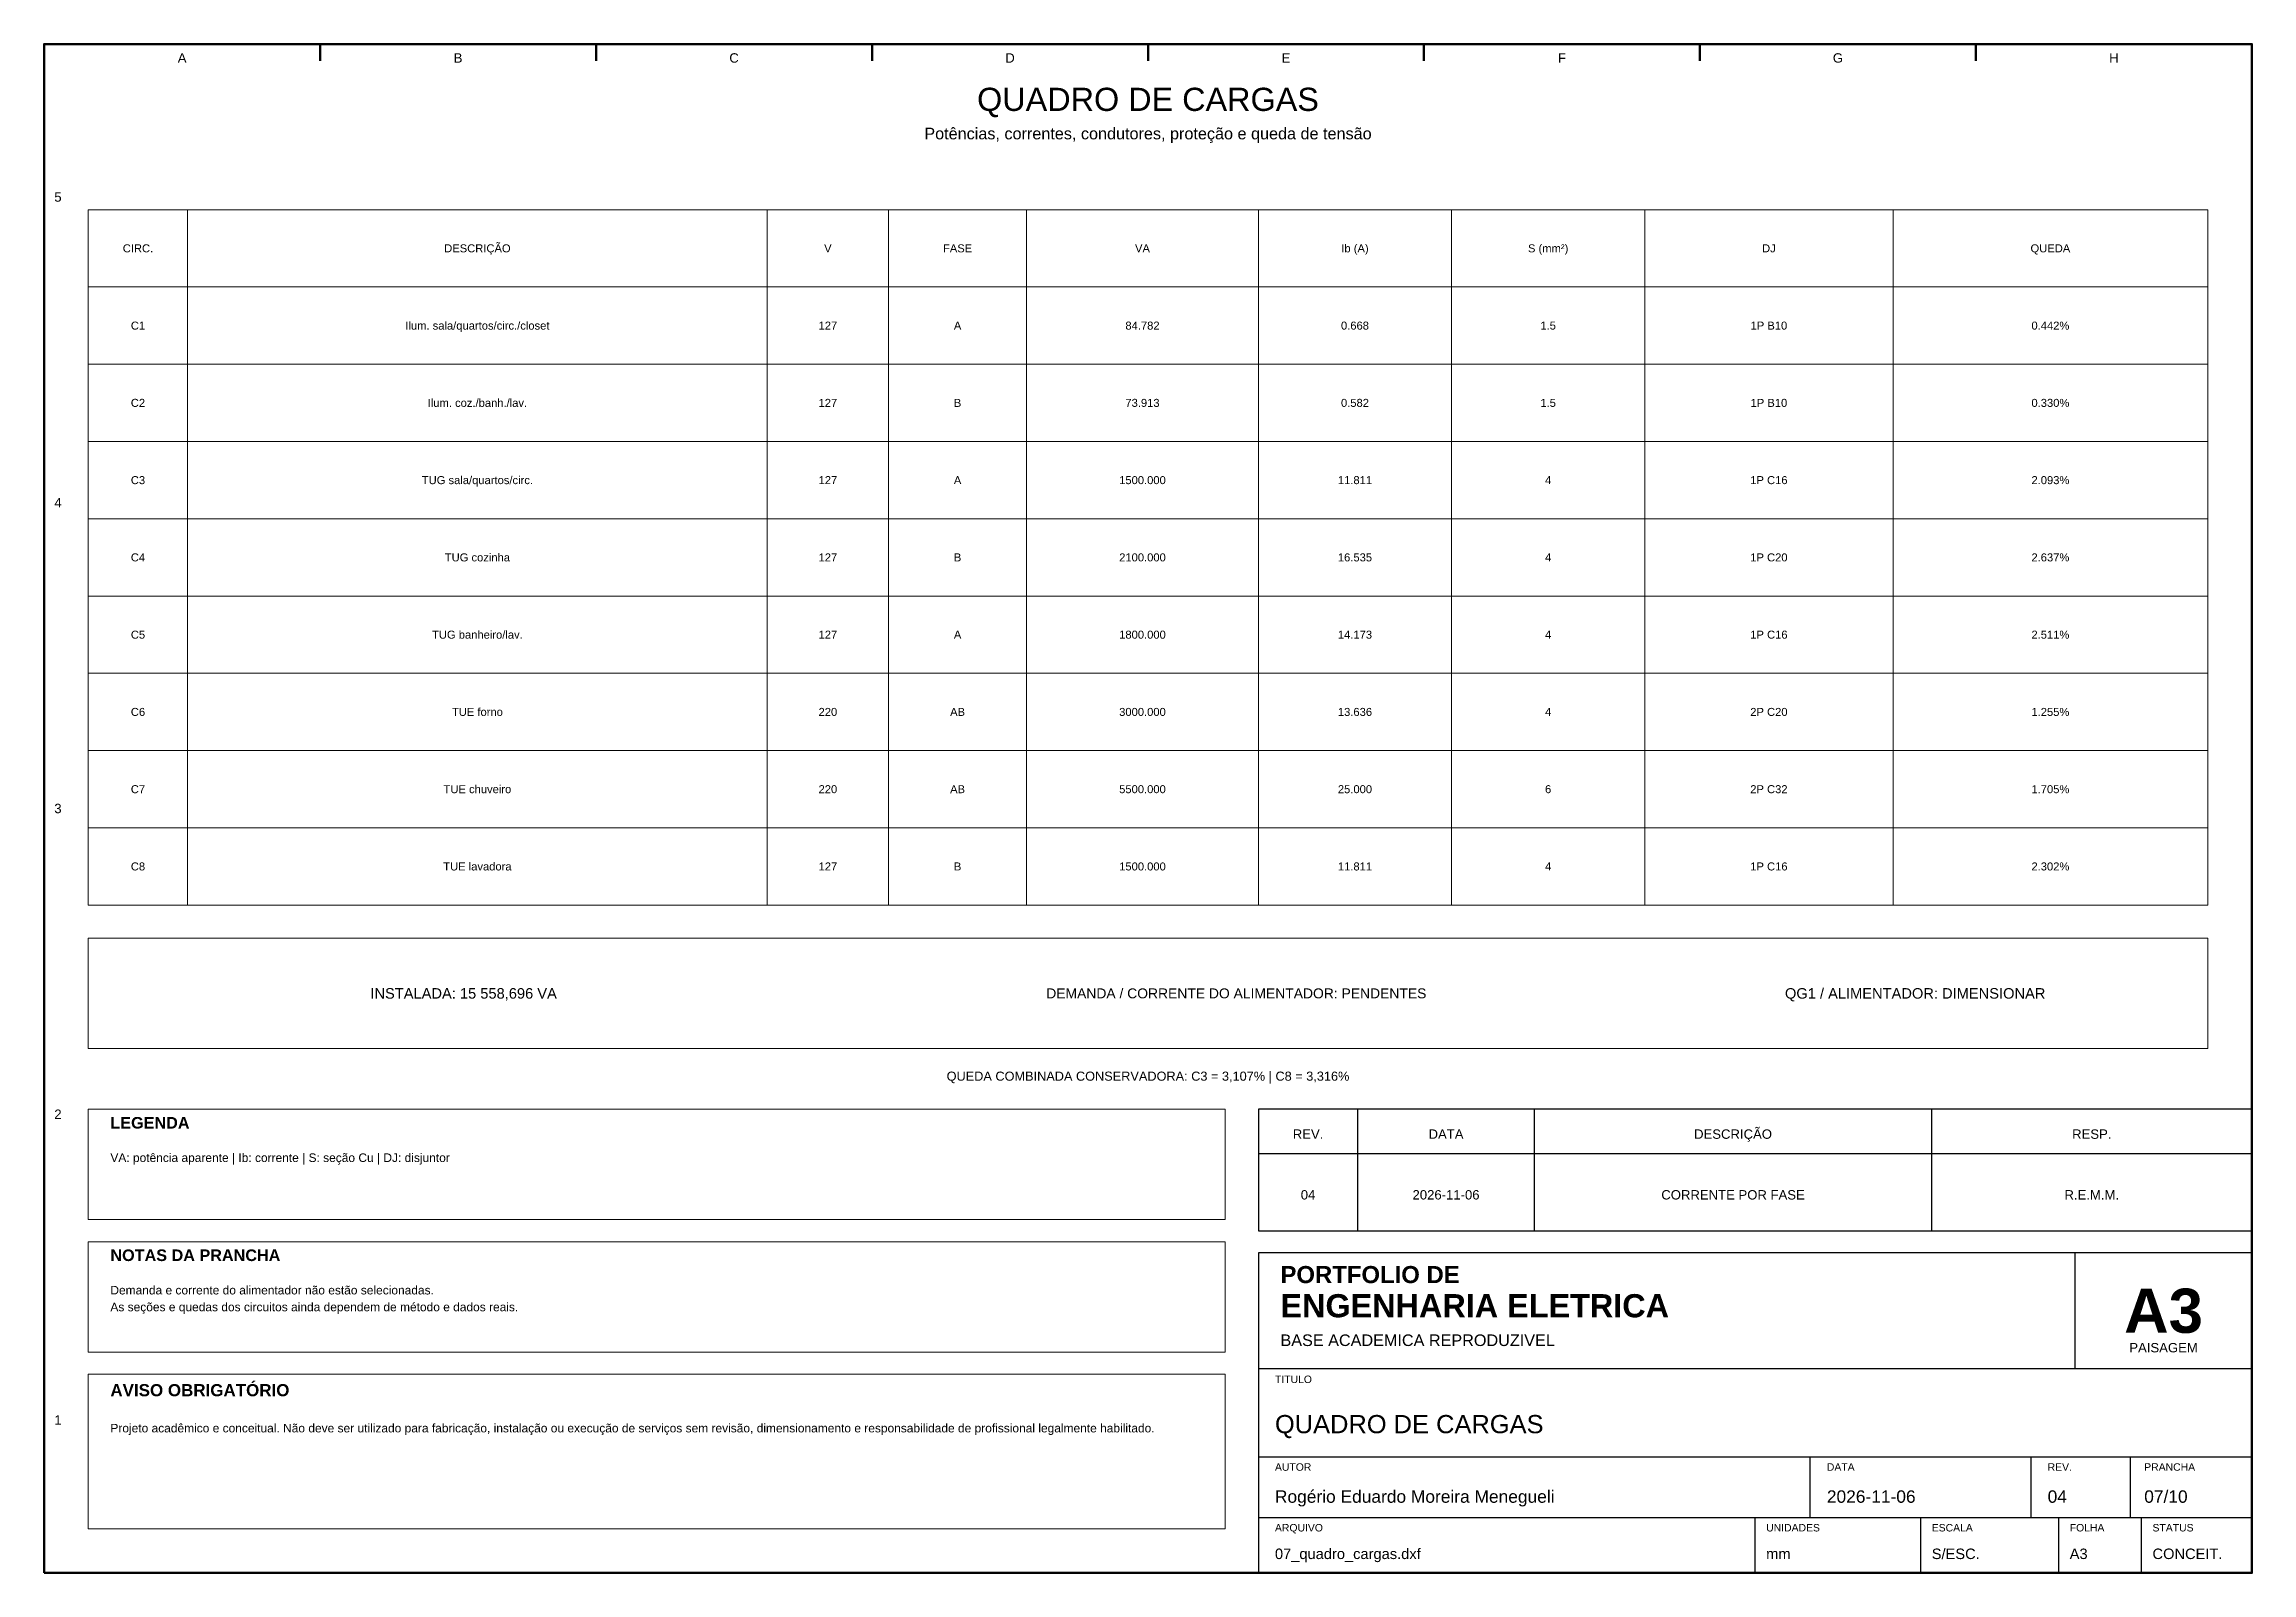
# Model space of a CAD drawing. Header units: millimetres. Extents: x 10 to 410, y 10 to 287.
import ezdxf
from ezdxf.enums import TextEntityAlignment as Align

# ---------------------------------------------------------------- set-up
doc = ezdxf.new("R2010")
doc.units = ezdxf.units.MM
for name, color, linetype, lineweight in [('00_MOLDURA', 7, 'CONTINUOUS', 50), ('01_CARIMBO', 7, 'CONTINUOUS', 25), ('02_TEXTO', 7, 'CONTINUOUS', 18), ('12_LEGENDA', 7, 'CONTINUOUS', 18), ('13_NOTAS', 7, 'CONTINUOUS', 18)]:
    doc.layers.add(name, color=color, linetype=linetype, lineweight=lineweight)
doc.styles.add('PORTFOLIO_TEXTO', font='arial.ttf')
doc.styles.add('PORTFOLIO_TITULO', font='arialbd.ttf', dxfattribs={"width": 0.92})

# ---------------------------------------------------------------- blocks, each defined once
blk = doc.blocks.new('CARIMBO_A3')
at = {"layer": '01_CARIMBO'}
for p, q in [((148, 37), (148, 58)), ((0, 37), (180, 37)), ((0, 21), (180, 21)), ((100, 10), (100, 21)), ((140, 10), (140, 21)), ((158, 10), (158, 21)), ((0, 10), (180, 10)), ((90, 0), (90, 10)), ((120, 0), (120, 10)), ((145, 0), (145, 10)), ((160, 0), (160, 10))]:
    blk.add_line(p, q, dxfattribs=at)
blk.add_lwpolyline([(0, 0), (180, 0), (180, 58), (0, 58)], close=True, dxfattribs=at)
at = {"layer": '01_CARIMBO', "style": 'PORTFOLIO_TEXTO'}
for s, p in [('TITULO', (3, 34.4)), ('AUTOR', (3, 18.5)), ('DATA', (103, 18.5)), ('REV.', (143, 18.5)), ('PRANCHA', (160.5, 18.5)), ('ARQUIVO', (3, 7.5)), ('UNIDADES', (92, 7.5)), ('ESCALA', (122, 7.5)), ('FOLHA', (147, 7.5)), ('STATUS', (162, 7.5))]:
    blk.add_text(s, height=1.35, dxfattribs=at).set_placement(p)
at = {"layer": '02_TEXTO'}
for s, height, style, p in [('PORTFOLIO DE', 3.1, 'PORTFOLIO_TITULO', (4, 52.5)), ('ENGENHARIA ELETRICA', 4.2, 'PORTFOLIO_TITULO', (4, 46.3)), ('BASE ACADEMICA REPRODUZIVEL', 2.1, 'PORTFOLIO_TEXTO', (4, 41.1))]:
    blk.add_text(s, height=height, dxfattribs=dict(at, style=style)).set_placement(p)
for s, height, style, p in [('A3', 8, 'PORTFOLIO_TITULO', (164, 47.5)), ('PAISAGEM', 1.7, 'PORTFOLIO_TEXTO', (164, 40.8))]:
    blk.add_text(s, height=height, dxfattribs=dict(at, style=style)).set_placement(p, align=Align.MIDDLE_CENTER)
at = {"layer": '02_TEXTO', "style": 'PORTFOLIO_TEXTO'}
for tag, p, height in [('TITULO', (3, 25.3), 3.3), ('AUTOR', (3, 12.7), 2.25), ('DATA', (103, 12.7), 2.25), ('REVISAO', (143, 12.7), 2.25), ('PRANCHA', (160.5, 12.7), 2.25), ('ARQUIVO', (3, 2.5), 1.9), ('UNIDADES', (92, 2.5), 1.9), ('ESCALA', (122, 2.5), 1.9), ('FOLHA', (147, 2.5), 1.9), ('STATUS', (162, 2.5), 1.9)]:
    blk.add_attdef(tag, p, '', height=height, dxfattribs=at)

msp = doc.modelspace()

# ---------------------------------------------------------------- linework, layer by layer
at = {"layer": '00_MOLDURA'}
for p, q in [((60, 287), (60, 284)), ((110, 287), (110, 284)), ((160, 287), (160, 284)), ((210, 287), (210, 284)), ((260, 287), (260, 284)), ((310, 287), (310, 284)), ((360, 287), (360, 284))]:
    msp.add_line(p, q, dxfattribs=at)
msp.add_lwpolyline([(10, 10), (410, 10), (410, 287), (10, 287)], close=True, dxfattribs=at)
at = {"layer": '01_CARIMBO'}
for p, q in [((248, 72), (248, 94)), ((280, 72), (280, 94)), ((352, 72), (352, 94)), ((230, 86), (410, 86))]:
    msp.add_line(p, q, dxfattribs=at)
msp.add_lwpolyline([(230, 72), (410, 72), (410, 94), (230, 94)], close=True, dxfattribs=at)
at = {"layer": '12_LEGENDA'}
for p, q in [((36, 131), (36, 257)), ((141, 131), (141, 257)), ((163, 131), (163, 257)), ((188, 131), (188, 257)), ((230, 131), (230, 257)), ((265, 131), (265, 257)), ((300, 131), (300, 257)), ((345, 131), (345, 257)), ((18, 243), (402, 243)), ((18, 229), (402, 229)), ((18, 215), (402, 215)), ((18, 201), (402, 201)), ((18, 187), (402, 187)), ((18, 173), (402, 173)), ((18, 159), (402, 159)), ((18, 145), (402, 145))]:
    msp.add_line(p, q, dxfattribs=at)
for points in [[(18, 131), (402, 131), (402, 257), (18, 257)], [(18, 105), (402, 105), (402, 125), (18, 125)], [(18, 74), (224, 74), (224, 94), (18, 94)]]:
    msp.add_lwpolyline(points, close=True, dxfattribs=at)
at = {"layer": '13_NOTAS'}
for points in [[(18, 50), (224, 50), (224, 70), (18, 70)], [(18, 18), (224, 18), (224, 46), (18, 46)]]:
    msp.add_lwpolyline(points, close=True, dxfattribs=at)

# ---------------------------------------------------------------- block references
at = {"layer": '01_CARIMBO'}
msp.add_blockref('CARIMBO_A3', (230, 10), dxfattribs=at).add_auto_attribs({'TITULO': 'QUADRO DE CARGAS', 'AUTOR': 'Rogério Eduardo Moreira Menegueli', 'DATA': '2026-11-06', 'REVISAO': '04', 'PRANCHA': '07/10', 'ARQUIVO': '07_quadro_cargas.dxf', 'UNIDADES': 'mm', 'ESCALA': 'S/ESC.', 'FOLHA': 'A3', 'STATUS': 'CONCEIT.'})

# ---------------------------------------------------------------- texts
at = {"layer": '00_MOLDURA', "style": 'PORTFOLIO_TEXTO'}
for s, p in [('A', (35, 284.5)), ('B', (85, 284.5)), ('C', (135, 284.5)), ('D', (185, 284.5)), ('E', (235, 284.5)), ('F', (285, 284.5)), ('G', (335, 284.5)), ('H', (385, 284.5)), ('5', (12.5, 259.3)), ('4', (12.5, 203.9)), ('3', (12.5, 148.5)), ('2', (12.5, 93.1)), ('1', (12.5, 37.7))]:
    msp.add_text(s, height=1.7, dxfattribs=at).set_placement(p, align=Align.MIDDLE_CENTER)
at = {"layer": '01_CARIMBO', "style": 'PORTFOLIO_TEXTO'}
for s, p in [('REV.', (239, 89.5)), ('DATA', (264, 89.5)), ('DESCRIÇÃO', (316, 89.5)), ('RESP.', (381, 89.5))]:
    msp.add_text(s, height=1.7, dxfattribs=at).set_placement(p, align=Align.MIDDLE_CENTER)
at = {"layer": '02_TEXTO', "style": 'PORTFOLIO_TEXTO'}
for s, height, p in [('QUADRO DE CARGAS', 4.2, (210, 277)), ('Potências, correntes, condutores, proteção e queda de tensão', 2.1, (210, 270.8)), ('04', 1.7, (239, 78.5)), ('2026-11-06', 1.7, (264, 78.5)), ('CORRENTE POR FASE', 1.7, (316, 78.5)), ('R.E.M.M.', 1.7, (381, 78.5))]:
    msp.add_text(s, height=height, dxfattribs=at).set_placement(p, align=Align.MIDDLE_CENTER)
at = {"layer": '12_LEGENDA', "style": 'PORTFOLIO_TEXTO'}
for s, height, p in [('CIRC.', 1.45, (27, 250)), ('DESCRIÇÃO', 1.45, (88.5, 250)), ('V', 1.45, (152, 250)), ('FASE', 1.45, (175.5, 250)), ('VA', 1.45, (209, 250)), ('Ib (A)', 1.45, (247.5, 250)), ('S (mm²)', 1.45, (282.5, 250)), ('DJ', 1.45, (322.5, 250)), ('QUEDA', 1.45, (373.5, 250)), ('C1', 1.45, (27, 236)), ('Ilum. sala/quartos/circ./closet', 1.45, (88.5, 236)), ('127', 1.45, (152, 236)), ('A', 1.45, (175.5, 236)), ('84.782', 1.45, (209, 236)), ('0.668', 1.45, (247.5, 236)), ('1.5', 1.45, (282.5, 236)), ('1P B10', 1.45, (322.5, 236)), ('0.442%', 1.45, (373.5, 236)), ('C2', 1.45, (27, 222)), ('Ilum. coz./banh./lav.', 1.45, (88.5, 222)), ('127', 1.45, (152, 222)), ('B', 1.45, (175.5, 222)), ('73.913', 1.45, (209, 222)), ('0.582', 1.45, (247.5, 222)), ('1.5', 1.45, (282.5, 222)), ('1P B10', 1.45, (322.5, 222)), ('0.330%', 1.45, (373.5, 222)), ('C3', 1.45, (27, 208)), ('TUG sala/quartos/circ.', 1.45, (88.5, 208)), ('127', 1.45, (152, 208)), ('A', 1.45, (175.5, 208)), ('1500.000', 1.45, (209, 208)), ('11.811', 1.45, (247.5, 208)), ('4', 1.45, (282.5, 208)), ('1P C16', 1.45, (322.5, 208)), ('2.093%', 1.45, (373.5, 208)), ('C4', 1.45, (27, 194)), ('TUG cozinha', 1.45, (88.5, 194)), ('127', 1.45, (152, 194)), ('B', 1.45, (175.5, 194)), ('2100.000', 1.45, (209, 194)), ('16.535', 1.45, (247.5, 194)), ('4', 1.45, (282.5, 194)), ('1P C20', 1.45, (322.5, 194)), ('2.637%', 1.45, (373.5, 194)), ('C5', 1.45, (27, 180)), ('TUG banheiro/lav.', 1.45, (88.5, 180)), ('127', 1.45, (152, 180)), ('A', 1.45, (175.5, 180)), ('1800.000', 1.45, (209, 180)), ('14.173', 1.45, (247.5, 180)), ('4', 1.45, (282.5, 180)), ('1P C16', 1.45, (322.5, 180)), ('2.511%', 1.45, (373.5, 180)), ('C6', 1.45, (27, 166)), ('TUE forno', 1.45, (88.5, 166)), ('220', 1.45, (152, 166)), ('AB', 1.45, (175.5, 166)), ('3000.000', 1.45, (209, 166)), ('13.636', 1.45, (247.5, 166)), ('4', 1.45, (282.5, 166)), ('2P C20', 1.45, (322.5, 166)), ('1.255%', 1.45, (373.5, 166)), ('C7', 1.45, (27, 152)), ('TUE chuveiro', 1.45, (88.5, 152)), ('220', 1.45, (152, 152)), ('AB', 1.45, (175.5, 152)), ('5500.000', 1.45, (209, 152)), ('25.000', 1.45, (247.5, 152)), ('6', 1.45, (282.5, 152)), ('2P C32', 1.45, (322.5, 152)), ('1.705%', 1.45, (373.5, 152)), ('C8', 1.45, (27, 138)), ('TUE lavadora', 1.45, (88.5, 138)), ('127', 1.45, (152, 138)), ('B', 1.45, (175.5, 138)), ('1500.000', 1.45, (209, 138)), ('11.811', 1.45, (247.5, 138)), ('4', 1.45, (282.5, 138)), ('1P C16', 1.45, (322.5, 138)), ('2.302%', 1.45, (373.5, 138)), ('QG1 / ALIMENTADOR: DIMENSIONAR', 1.9, (349, 115)), ('INSTALADA: 15 558,696 VA', 1.9, (86, 115)), ('DEMANDA / CORRENTE DO ALIMENTADOR: PENDENTES', 1.8, (226, 115))]:
    msp.add_text(s, height=height, dxfattribs=at).set_placement(p, align=Align.MIDDLE_CENTER)
at = {"layer": '12_LEGENDA', "style": 'PORTFOLIO_TITULO'}
msp.add_text('LEGENDA', height=2.1, dxfattribs=at).set_placement((22, 90.5))
at = {"layer": '12_LEGENDA', "insert": (22, 86), "char_height": 1.55, "width": 198, "attachment_point": 1, "line_spacing_factor": 1.18, "style": 'PORTFOLIO_TEXTO'}
msp.add_mtext('VA: potência aparente | Ib: corrente | S: seção Cu | DJ: disjuntor', dxfattribs=at)
at = {"layer": '13_NOTAS', "style": 'PORTFOLIO_TEXTO'}
msp.add_text('QUEDA COMBINADA CONSERVADORA: C3 = 3,107% | C8 = 3,316%', height=1.65, dxfattribs=at).set_placement((210, 100), align=Align.MIDDLE_CENTER)
at = {"layer": '13_NOTAS', "style": 'PORTFOLIO_TITULO'}
for s, height, p in [('NOTAS DA PRANCHA', 2.1, (22, 66.5)), ('AVISO OBRIGATÓRIO', 2.2, (22, 42))]:
    msp.add_text(s, height=height, dxfattribs=at).set_placement(p)
at = {"layer": '13_NOTAS', "char_height": 1.55, "width": 198, "attachment_point": 1, "line_spacing_factor": 1.18, "style": 'PORTFOLIO_TEXTO'}
for s, insert in [('Demanda e corrente do alimentador não estão selecionadas.\\PAs seções e quedas dos circuitos ainda dependem de método e dados reais.', (22, 62)), ('Projeto acadêmico e conceitual. Não deve ser utilizado para fabricação, instalação ou execução de serviços sem revisão, dimensionamento e responsabilidade de profissional legalmente habilitado.', (22, 37))]:
    msp.add_mtext(s, dxfattribs=dict(at, insert=insert))

doc.saveas('drawing.dxf')
